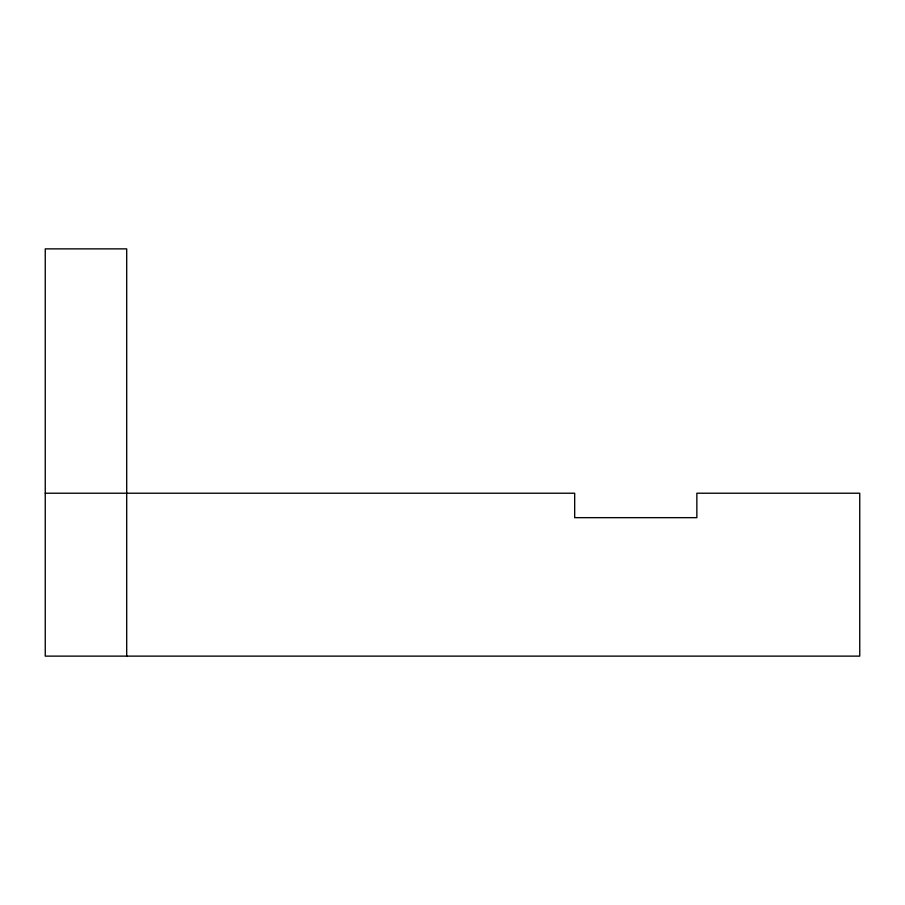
<?xml version="1.0" encoding="UTF-8"?>
<svg xmlns="http://www.w3.org/2000/svg" width="905" height="905" viewBox="0 0 905 905"><rect width="100%" height="100%" fill="white"/><g stroke="black" fill="none" stroke-linecap="round" stroke-linejoin="round"><path stroke-width="1.36" d="M45.25 493.225L574.675 493.225L574.675 517.66L696.85 517.66L696.85 493.225L859.75 493.225L859.75 656.125L45.25 656.125L45.25 248.875L126.7 248.875L126.7 656.125"/></g></svg>
